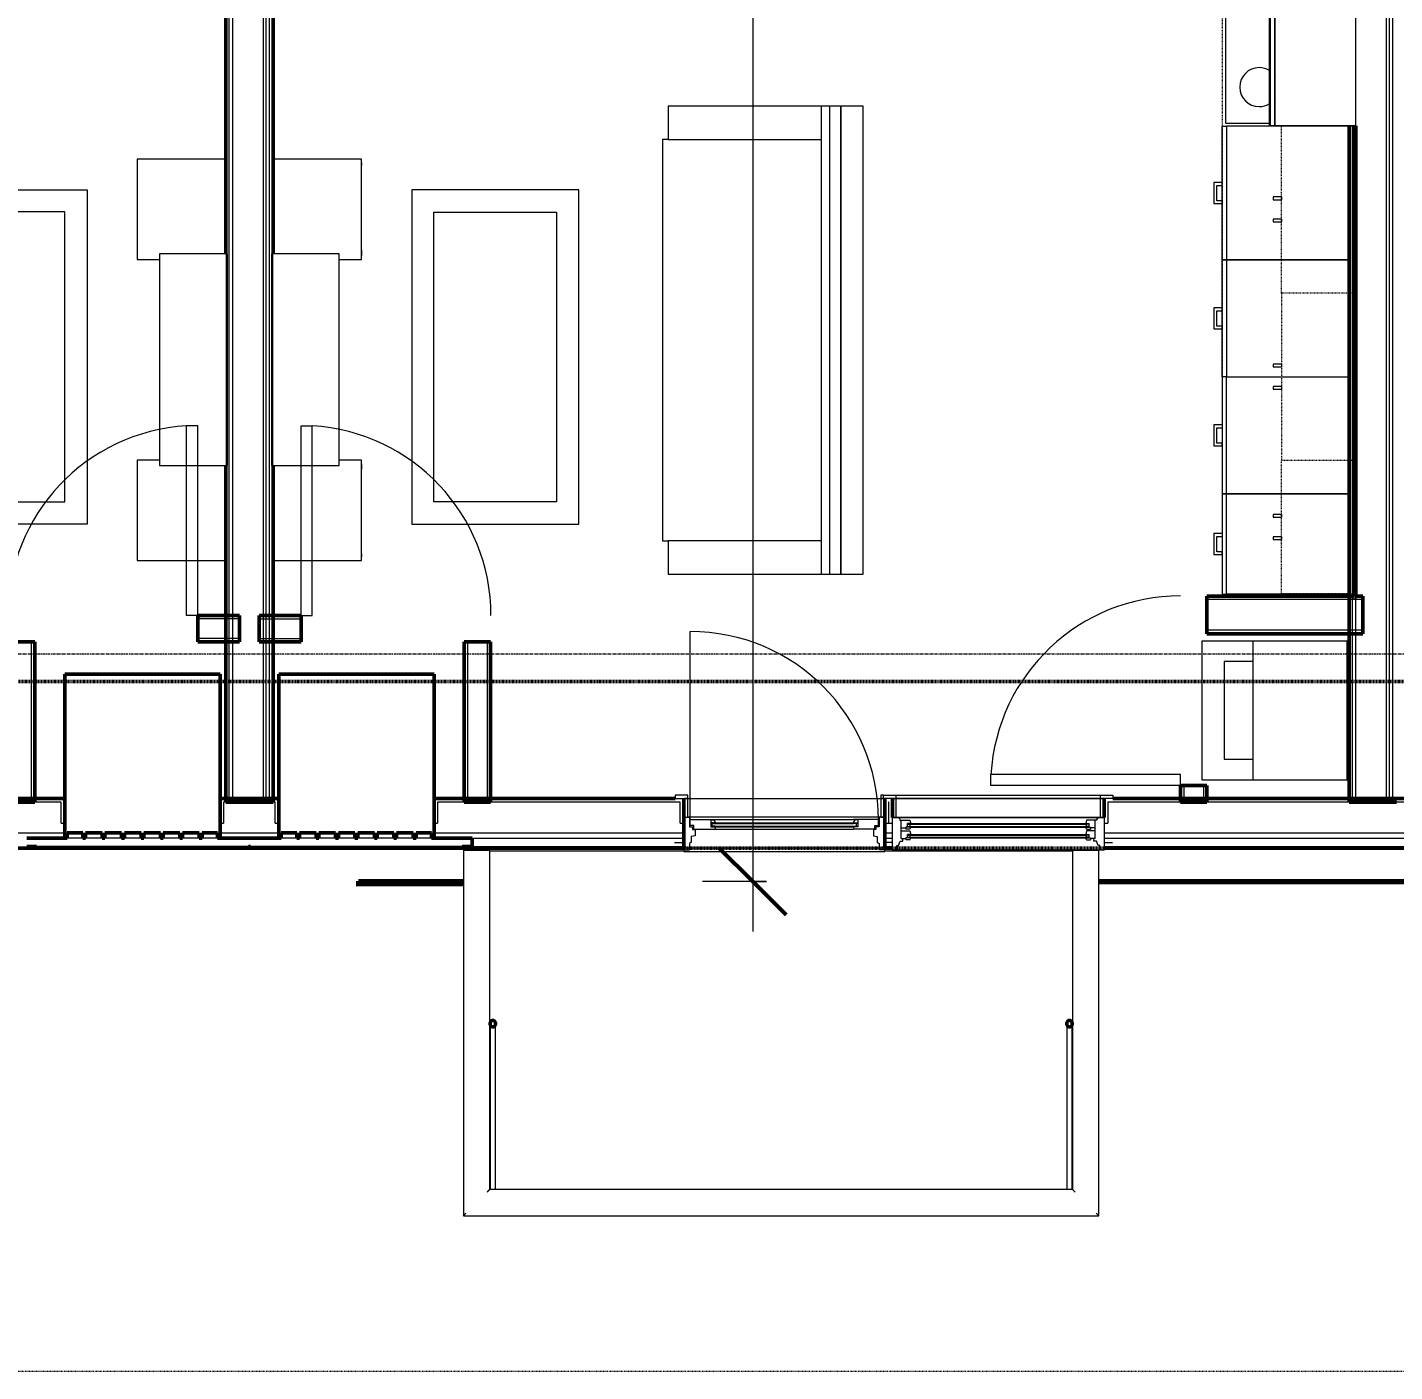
# Model space of a CAD drawing. Header units: inches. Extents: x -4217 to -1814, y 9706 to 12425.
# Drawn here: x -2754.6 to -2509.2, y 11153.4 to 11394.6 of the extents above; entities that cross this region are included whole.
import ezdxf

# ---------------------------------------------------------------- set-up
doc = ezdxf.new("R2010")
doc.units = ezdxf.units.IN
doc.header["$MEASUREMENT"] = 0
for name, pattern in [('Aligning Line 1_8_', [0.25, 0.125, -0.125]), ('Dash', [0.25, 0.125, -0.125]), ('Dash 1_16_', [0.125, 0.0625, -0.0625]), ('Grid Line 1_2_', [0.875, 0.5, -0.125, 0.125, -0.125])]:
    doc.linetypes.add(name, pattern=pattern)
for name, color, linetype, lineweight in [('A-ANNO-DIMS', 211, 'Continuous', 9), ('A-ANNO-DIMS-96', 211, 'Continuous', 9), ('A-AREA-1', 130, 'Continuous', 70), ('A-DOOR-1', 7, 'Continuous', 9), ('A-DOOR-2', 50, 'Continuous', 20), ('A-DOOR-FRAM-1', 50, 'Continuous', 20), ('A-DOOR-FRAM-2', 7, 'Continuous', 9), ('A-DOOR-GLAZ-1', 7, 'Continuous', 9), ('A-FLOR-1', 10, 'Continuous', 13), ('A-FLOR-HRAL-1', 7, 'Continuous', 9), ('A-FLOR-HRAL-2', 9, 'Continuous', 9), ('A-GENM-2', 7, 'Continuous', 9), ('A-GENM-3', 250, 'Continuous', 50), ('A-GLAZ-2', 250, 'Continuous', 50), ('A-GLAZ-3', 7, 'Continuous', 9), ('A-GLAZ-4', 50, 'Continuous', 20), ('A-WALL', 113, 'Continuous', 13), ('A-WALL-3', 250, 'Continuous', 50), ('A-WALL-4', 10, 'Continuous', 13), ('C-PROP-LINE-2', 91, 'Dash 1_16_', 50), ('G-ANNO-SYMB', 111, 'Aligning Line 1_8_', 9), ('I-FURN', 30, 'Continuous', 9), ('I-FURN-1', 7, 'Continuous', 9), ('I-WALL-3', 2, 'Continuous', 50), ('P-SANR-FIXT-2', 7, 'Continuous', 9), ('Q-CASE-3', 7, 'Continuous', 9), ('Q-CASE-4', 7, 'Dash', 9), ('Q-CASE-HDLN-1', 7, 'Dash', 9), ('Q-SPCQ-1', 7, 'Continuous', 9), ('S-GRID-1', 1, 'Grid Line 1_2_', 9)]:
    doc.layers.add(name, color=color, linetype=linetype, lineweight=lineweight)
doc.styles.add('Century Gothic', font='ufonts.com_century-gothic.ttf', dxfattribs={"height": 9})
doc.dimstyles.new('OD__1_8__Tol__', dxfattribs={"dimscale": 12, "dimtxt": 9.397514, "dimasz": 1, "dimexe": 0.75, "dimexo": 0.5, "dimgap": 0.125, "dimtad": 1, "dimdec": 3, "dimrnd": 0.125, "dimzin": 3, "dimdsep": 46, "dimlunit": 4, "dimtxsty": 'Century Gothic', "dimblk1": 'OBLIQUE', "dimblk2": 'OBLIQUE', "dimsah": 1, "dimcen": 0.09, "dimdle": 0.75, "dimazin": 0, "dimtfac": 1, "dimtdec": 4, "dimtix": 1, "dimtmove": 0, "dimatfit": 3, "dimfxl": 1, "dimtvp": 1, "dimtfill": 1, "dimfrac": 2, "dimtolj": 1, "dimtzin": 0, "dimarcsym": 2})

# ---------------------------------------------------------------- blocks, each defined once
blk = doc.blocks.new('DIMBLOCK11-FLOOR PLAN - 2ND FLOOR')
at = {"layer": 'A-ANNO-DIMS-96', "lineweight": 50}
for p, q in [((-2624.39, 11682.99), (-2630.39, 11688.99)), ((-2624.39, 11682.99), (-2618.39, 11676.99)), ((-2624.39, 11241.39), (-2630.39, 11247.39)), ((-2624.39, 11241.39), (-2618.39, 11235.39))]:
    blk.add_line(p, q, dxfattribs=at)
at = {"layer": 'A-ANNO-DIMS-96'}
for p, q in [((-2621.9, 11682.99), (-2633.39, 11682.99)), ((-2624.39, 11682.99), (-2624.39, 11232.39)), ((-2624.39, 11682.99), (-2621.9, 11682.99)), ((-2621.9, 11241.39), (-2633.39, 11241.39)), ((-2624.39, 11241.39), (-2621.9, 11241.39))]:
    blk.add_line(p, q, dxfattribs=at)
at = {"layer": 'A-ANNO-DIMS-96', "color": 0, "insert": (-2637.42, 11431.46), "char_height": 9, "width": 73.7481, "attachment_point": 1, "rotation": 90, "line_spacing_factor": 0.984502, "style": 'Century Gothic', "bg_fill": 3, "box_fill_scale": 1.25, "bg_fill_color": 256, "bg_fill_true_color": 13158600, "bg_fill_transparency": 0}
blk.add_mtext('36\' - 9 5/8"', dxfattribs=at)
blk = doc.blocks.new('_Oblique')
at = {"color": 0, "linetype": 'ByBlock', "lineweight": -2}
blk.add_line((-0.5, -0.5), (0.5, 0.5), dxfattribs=at)
blk = doc.blocks.new('Railing - Baluster_01-V246-FLOOR PLAN - 2ND FLOOR')
at = {"layer": 'A-FLOR-HRAL-2'}
blk.add_hatch(color=256, dxfattribs=at).paths.add_polyline_path([(0.47, 0.59), (0.59, 0.59), (0.59, 0.98), (-0.59, 0.98), (-0.59, 0.59), (0, 0.59)], flags=0)
at = {"layer": 'A-FLOR-HRAL-1'}
for p, q in [((-0.59, 0.59), (-0.59, 0.98)), ((0.59, 0.98), (0.59, 0.59))]:
    blk.add_line(p, q, dxfattribs=at)

msp = doc.modelspace()

# ---------------------------------------------------------------- linework, layer by layer
at = {"layer": 'A-AREA-1'}
for p, q in [((-2695.16124, 11241.3894), (-2676.32236, 11241.3894)), ((-2562.2757, 11241.3894), (-2464.76124, 11241.3894)), ((-2695.54903, 11241.0016), (-2676.32226, 11241.0016))]:
    msp.add_line(p, q, dxfattribs=at)
at = {"layer": 'A-DOOR-1'}
for centre, start, end in [((-2723.99952, 11289.13658), 93.365687, 180), ((-2705.44796, 11289.13199), 0, 86.634313), ((-2547.62514, 11258.5769), 90, 176.634313)]:
    msp.add_arc(centre, 34.06659, start, end, dxfattribs=at)
at = {"layer": 'A-DOOR-2'}
for p, q in [((-2725.99952, 11289.13658), (-2725.99952, 11323.14441)), ((-2723.99952, 11323.14441), (-2725.99952, 11323.14441)), ((-2723.99952, 11289.13658), (-2723.99952, 11323.14441)), ((-2705.44796, 11323.13982), (-2703.44796, 11323.13982)), ((-2705.44796, 11289.13199), (-2705.44796, 11323.13982)), ((-2703.44796, 11289.13199), (-2703.44796, 11323.13982)), ((-2723.99952, 11289.13658), (-2725.99952, 11289.13658)), ((-2705.44796, 11289.13199), (-2703.44796, 11289.13199)), ((-2547.62514, 11260.5769), (-2581.63297, 11260.5769)), ((-2581.63297, 11258.5769), (-2581.63297, 11260.5769)), ((-2547.62514, 11258.5769), (-2581.63297, 11258.5769)), ((-2547.62514, 11258.5769), (-2547.62514, 11260.5769)), ((-2601.84874, 11252.48315), (-2606.28624, 11252.48315)), ((-2606.25524, 11252.1689), (-2606.28624, 11251.9829)), ((-2606.28624, 11251.9829), (-2606.28624, 11251.9209)), ((-2606.28624, 11251.9209), (-2605.53624, 11251.9209)), ((-2606.28624, 11251.1709), (-2606.28624, 11251.0769)), ((-2605.53624, 11251.1709), (-2606.28624, 11251.1709)), ((-2606.05021, 11252.4209), (-2606.25524, 11252.1689)), ((-2605.53624, 11252.4209), (-2606.05021, 11252.4209)), ((-2605.53624, 11252.48315), (-2605.53624, 11251.1709)), ((-2605.53624, 11252.48315), (-2605.53624, 11252.4209)), ((-2602.46509, 11251.41014), (-2601.84874, 11251.4209)), ((-2602.46509, 11250.76465), (-2602.46509, 11251.41014)), ((-2601.84874, 11251.4209), (-2601.84874, 11252.48315)), ((-2606.28624, 11251.0769), (-2606.25589, 11250.76465)), ((-2602.46509, 11250.76465), (-2606.28624, 11250.76465))]:
    msp.add_line(p, q, dxfattribs=at)
at = {"layer": 'A-DOOR-FRAM-1'}
for p, q in [((-2602.27124, 11251.1699), (-2602.27124, 11250.7329)), ((-2601.69249, 11251.1699), (-2602.27124, 11251.1699)), ((-2601.69249, 11252.9519), (-2601.69249, 11251.1699)), ((-2600.66124, 11252.9519), (-2601.69249, 11252.9519)), ((-2601.03624, 11252.9519), (-2600.66124, 11252.9519)), ((-2600.66124, 11252.9519), (-2600.78624, 11252.9519)), ((-2600.66124, 11247.0769), (-2600.66124, 11252.9519)), ((-2602.27124, 11250.7329), (-2602.72374, 11250.7329)), ((-2602.72374, 11250.7329), (-2602.72374, 11249.59557)), ((-2602.72374, 11249.59557), (-2602.03624, 11249.44039)), ((-2602.03624, 11249.44039), (-2602.03624, 11248.43924)), ((-2602.03624, 11248.43924), (-2601.69249, 11248.19854)), ((-2601.69249, 11248.19854), (-2601.69249, 11247.0769)), ((-2600.66124, 11247.0769), (-2601.69249, 11247.0769)), ((-2599.33546, 11248.3894), (-2600.66124, 11248.3894)), ((-2600.66124, 11246.73315), (-2600.66124, 11247.3894))]:
    msp.add_line(p, q, dxfattribs=at)
at = {"layer": 'A-DOOR-FRAM-2'}
for p, q in [((-2600.89796, 11256.8894), (-2601.41124, 11256.8894)), ((-2601.41124, 11256.8894), (-2601.41124, 11256.2644)), ((-2600.89796, 11256.2644), (-2601.41124, 11256.2644)), ((-2601.41124, 11256.2644), (-2601.41124, 11252.9519)), ((-2601.41124, 11256.2644), (-2600.89796, 11256.2644)), ((-2600.78624, 11252.9519), (-2600.78624, 11256.2644)), ((-2601.41124, 11252.9519), (-2600.78624, 11252.9519))]:
    msp.add_line(p, q, dxfattribs=at)
at = {"layer": 'A-DOOR-GLAZ-1'}
for p, q in [((-2605.53624, 11251.7644), (-2606.28624, 11251.7644)), ((-2606.28624, 11251.3269), (-2605.53624, 11251.3269)), ((-2605.74624, 11251.3269), (-2605.74624, 11251.7644))]:
    msp.add_line(p, q, dxfattribs=at)
at = {"layer": 'A-FLOR-1'}
msp.add_line((-2566.99874, 11246.8141), (-2600.66124, 11246.8141), dxfattribs=at)
at = {"layer": 'A-FLOR-HRAL-1'}
for p, q in [((-2676.32374, 11247.0016), (-2676.32374, 11181.3894)), ((-2676.32374, 11247.0016), (-2675.8513, 11247.0016)), ((-2675.8513, 11247.0016), (-2672.07177, 11247.0016)), ((-2672.07177, 11247.0016), (-2671.59933, 11247.0016)), ((-2671.59933, 11186.11381), (-2671.59933, 11247.0016)), ((-2566.99874, 11247.0016), (-2566.99874, 11186.11381)), ((-2566.99874, 11247.0016), (-2566.5263, 11247.0016)), ((-2566.5263, 11247.0016), (-2562.74677, 11247.0016)), ((-2562.74677, 11247.0016), (-2562.27433, 11247.0016)), ((-2562.27433, 11181.3894), (-2562.27433, 11247.0016)), ((-2566.99874, 11186.11381), (-2671.59933, 11186.11381)), ((-2676.32374, 11181.3894), (-2562.27433, 11181.3894))]:
    msp.add_line(p, q, dxfattribs=at)
for points, knots in [([(-2672.07177, 11185.64136), (-2672.03054, 11185.68351), (-2671.9687, 11185.74426), (-2671.89046, 11185.82264), (-2671.84414, 11185.86911), (-2671.80911, 11185.90383), (-2671.77558, 11185.9376), (-2671.74451, 11185.96871), (-2671.71631, 11185.99665), (-2671.69015, 11186.02301), (-2671.66145, 11186.0517), (-2671.63404, 11186.079), (-2671.60747, 11186.10575), (-2671.59933, 11186.11362), (-2671.59933, 11186.11381)], [0, 0, 0, 0, 0.166666667, 0.25, 0.333333333, 0.375, 0.416666667, 0.5, 0.541666667, 0.583333333, 0.666666667, 0.75, 0.833333333, 1, 1, 1, 1]), ([(-2566.5263, 11185.64136), (-2566.56844, 11185.68259), (-2566.6292, 11185.74443), (-2566.70758, 11185.82268), (-2566.75404, 11185.869), (-2566.78876, 11185.90403), (-2566.82253, 11185.93756), (-2566.85364, 11185.96862), (-2566.88159, 11185.99682), (-2566.90794, 11186.02299), (-2566.93663, 11186.05168), (-2566.96393, 11186.07909), (-2566.99068, 11186.10566), (-2566.99855, 11186.11381), (-2566.99874, 11186.11381)], [0, 0, 0, 0, 0.166666667, 0.25, 0.333333333, 0.375, 0.416666667, 0.5, 0.541666667, 0.583333333, 0.666666667, 0.75, 0.833333333, 1, 1, 1, 1]), ([(-2676.32374, 11181.3894), (-2676.32374, 11181.38958), (-2676.31559, 11181.39745), (-2676.28902, 11181.4242), (-2676.26161, 11181.4515), (-2676.23292, 11181.48019), (-2676.20675, 11181.50655), (-2676.17855, 11181.53448), (-2676.13972, 11181.57347), (-2676.09678, 11181.61645), (-2676.0604, 11181.65256), (-2676.02283, 11181.69042), (-2675.95436, 11181.75888), (-2675.89252, 11181.81969), (-2675.8513, 11181.86184)], [0, 0, 0, 0, 0.166666667, 0.25, 0.333333333, 0.416666667, 0.458333333, 0.5, 0.583333333, 0.666666667, 0.708333333, 0.75, 0.833333333, 1, 1, 1, 1]), ([(-2562.27433, 11181.3894), (-2562.27451, 11181.3894), (-2562.28239, 11181.39754), (-2562.30913, 11181.42411), (-2562.33644, 11181.45152), (-2562.36512, 11181.48021), (-2562.39148, 11181.50638), (-2562.41941, 11181.53458), (-2562.4584, 11181.57341), (-2562.50138, 11181.61635), (-2562.53749, 11181.65273), (-2562.57536, 11181.69031), (-2562.64382, 11181.75877), (-2562.70462, 11181.82061), (-2562.74677, 11181.86184)], [0, 0, 0, 0, 0.166666667, 0.25, 0.333333333, 0.416666667, 0.458333333, 0.5, 0.583333333, 0.666666667, 0.708333333, 0.75, 0.833333333, 1, 1, 1, 1])]:
    msp.add_open_spline(points, degree=3, knots=knots, dxfattribs=at)
at = {"layer": 'A-GENM-2'}
for p, q in [((-2744.62686, 11249.1394), (-2747.42374, 11249.1394)), ((-2741.14249, 11249.1394), (-2744.12686, 11249.1394)), ((-2737.65811, 11249.1394), (-2740.64249, 11249.1394)), ((-2734.17374, 11249.1394), (-2737.15811, 11249.1394)), ((-2730.68936, 11249.1394), (-2733.67374, 11249.1394)), ((-2727.20499, 11249.1394), (-2730.18936, 11249.1394)), ((-2723.72061, 11249.1394), (-2726.70499, 11249.1394)), ((-2720.42374, 11249.1394), (-2723.22061, 11249.1394)), ((-2706.22686, 11249.1394), (-2709.02374, 11249.1394)), ((-2702.74249, 11249.1394), (-2705.72686, 11249.1394)), ((-2699.25811, 11249.1394), (-2702.24249, 11249.1394)), ((-2695.77374, 11249.1394), (-2698.75811, 11249.1394)), ((-2692.28936, 11249.1394), (-2695.27374, 11249.1394)), ((-2688.80499, 11249.1394), (-2691.78936, 11249.1394)), ((-2685.32061, 11249.1394), (-2688.30499, 11249.1394)), ((-2682.02374, 11249.1394), (-2684.82061, 11249.1394))]:
    msp.add_line(p, q, dxfattribs=at)
at = {"layer": 'A-GENM-3'}
for p, q in [((-2719.98624, 11278.5769), (-2747.86124, 11278.5769)), ((-2747.86124, 11278.5769), (-2747.86124, 11249.1394)), ((-2719.98624, 11249.1394), (-2719.98624, 11278.5769)), ((-2681.58624, 11278.5769), (-2709.46124, 11278.5769)), ((-2709.46124, 11278.5769), (-2709.46124, 11249.1394)), ((-2681.58624, 11249.1394), (-2681.58624, 11278.5769)), ((-2747.86124, 11249.1394), (-2747.42374, 11249.1394)), ((-2747.42374, 11249.1394), (-2747.42374, 11250.1394)), ((-2747.42374, 11250.1394), (-2744.62686, 11250.1394)), ((-2744.62686, 11250.1394), (-2744.62686, 11249.1394)), ((-2744.62686, 11249.1394), (-2744.12686, 11249.1394)), ((-2744.12686, 11249.1394), (-2744.12686, 11250.1394)), ((-2744.12686, 11250.1394), (-2741.14249, 11250.1394)), ((-2741.14249, 11250.1394), (-2741.14249, 11249.1394)), ((-2741.14249, 11249.1394), (-2740.64249, 11249.1394)), ((-2740.64249, 11249.1394), (-2740.64249, 11250.1394)), ((-2740.64249, 11250.1394), (-2737.65811, 11250.1394)), ((-2737.65811, 11250.1394), (-2737.65811, 11249.1394)), ((-2737.65811, 11249.1394), (-2737.15811, 11249.1394)), ((-2737.15811, 11249.1394), (-2737.15811, 11250.1394)), ((-2737.15811, 11250.1394), (-2734.17374, 11250.1394)), ((-2734.17374, 11250.1394), (-2734.17374, 11249.1394)), ((-2734.17374, 11249.1394), (-2733.67374, 11249.1394)), ((-2733.67374, 11249.1394), (-2733.67374, 11250.1394)), ((-2733.67374, 11250.1394), (-2730.68936, 11250.1394)), ((-2730.68936, 11250.1394), (-2730.68936, 11249.1394)), ((-2730.68936, 11249.1394), (-2730.18936, 11249.1394)), ((-2730.18936, 11249.1394), (-2730.18936, 11250.1394)), ((-2730.18936, 11250.1394), (-2727.20499, 11250.1394)), ((-2727.20499, 11250.1394), (-2727.20499, 11249.1394)), ((-2727.20499, 11249.1394), (-2726.70499, 11249.1394)), ((-2726.70499, 11249.1394), (-2726.70499, 11250.1394)), ((-2726.70499, 11250.1394), (-2723.72061, 11250.1394)), ((-2723.72061, 11250.1394), (-2723.72061, 11249.1394)), ((-2723.72061, 11249.1394), (-2723.22061, 11249.1394)), ((-2723.22061, 11249.1394), (-2723.22061, 11250.1394)), ((-2723.22061, 11250.1394), (-2720.42374, 11250.1394)), ((-2720.42374, 11250.1394), (-2720.42374, 11249.1394)), ((-2720.42374, 11249.1394), (-2719.98624, 11249.1394)), ((-2709.46124, 11249.1394), (-2709.02374, 11249.1394)), ((-2709.02374, 11249.1394), (-2709.02374, 11250.1394)), ((-2709.02374, 11250.1394), (-2706.22686, 11250.1394)), ((-2706.22686, 11250.1394), (-2706.22686, 11249.1394)), ((-2706.22686, 11249.1394), (-2705.72686, 11249.1394)), ((-2705.72686, 11249.1394), (-2705.72686, 11250.1394)), ((-2705.72686, 11250.1394), (-2702.74249, 11250.1394)), ((-2702.74249, 11250.1394), (-2702.74249, 11249.1394)), ((-2702.74249, 11249.1394), (-2702.24249, 11249.1394)), ((-2702.24249, 11249.1394), (-2702.24249, 11250.1394)), ((-2702.24249, 11250.1394), (-2699.25811, 11250.1394)), ((-2699.25811, 11250.1394), (-2699.25811, 11249.1394)), ((-2699.25811, 11249.1394), (-2698.75811, 11249.1394)), ((-2698.75811, 11249.1394), (-2698.75811, 11250.1394)), ((-2698.75811, 11250.1394), (-2695.77374, 11250.1394)), ((-2695.77374, 11250.1394), (-2695.77374, 11249.1394)), ((-2695.77374, 11249.1394), (-2695.27374, 11249.1394)), ((-2695.27374, 11249.1394), (-2695.27374, 11250.1394)), ((-2695.27374, 11250.1394), (-2692.28936, 11250.1394)), ((-2692.28936, 11250.1394), (-2692.28936, 11249.1394)), ((-2692.28936, 11249.1394), (-2691.78936, 11249.1394)), ((-2691.78936, 11249.1394), (-2691.78936, 11250.1394)), ((-2691.78936, 11250.1394), (-2688.80499, 11250.1394)), ((-2688.80499, 11250.1394), (-2688.80499, 11249.1394)), ((-2688.80499, 11249.1394), (-2688.30499, 11249.1394)), ((-2688.30499, 11249.1394), (-2688.30499, 11250.1394)), ((-2688.30499, 11250.1394), (-2685.32061, 11250.1394)), ((-2685.32061, 11250.1394), (-2685.32061, 11249.1394)), ((-2685.32061, 11249.1394), (-2684.82061, 11249.1394)), ((-2684.82061, 11249.1394), (-2684.82061, 11250.1394)), ((-2684.82061, 11250.1394), (-2682.02374, 11250.1394)), ((-2682.02374, 11250.1394), (-2682.02374, 11249.1394)), ((-2682.02374, 11249.1394), (-2681.58624, 11249.1394))]:
    msp.add_line(p, q, dxfattribs=at)
at = {"layer": 'A-GLAZ-2'}
for p, q in [((-2752.93546, 11247.4519), (-2714.91202, 11247.4519)), ((-2714.91202, 11247.3894), (-2752.93546, 11247.3894)), ((-2714.53546, 11247.4519), (-2676.51202, 11247.4519)), ((-2676.51202, 11247.3894), (-2714.53546, 11247.3894))]:
    msp.add_line(p, q, dxfattribs=at)
at = {"layer": 'A-GLAZ-3'}
for p, q in [((-2600.89796, 11256.8894), (-2559.74952, 11256.8894)), ((-2600.89796, 11256.2644), (-2600.89796, 11256.8894)), ((-2559.74952, 11256.2644), (-2600.89796, 11256.2644)), ((-2599.27296, 11256.2644), (-2561.37452, 11256.2644)), ((-2599.27296, 11252.8894), (-2599.27296, 11256.2644)), ((-2598.64796, 11256.2644), (-2598.64796, 11256.8894)), ((-2598.64796, 11252.8894), (-2598.64796, 11256.2644)), ((-2561.99952, 11256.2644), (-2561.99952, 11256.8894)), ((-2561.99952, 11252.8894), (-2561.99952, 11256.2644)), ((-2561.37452, 11256.2644), (-2561.37452, 11252.8894)), ((-2559.74952, 11256.8894), (-2559.74952, 11256.2644)), ((-2561.37452, 11252.8894), (-2599.27296, 11252.8894)), ((-2596.61671, 11251.6394), (-2596.02296, 11251.6394)), ((-2596.61671, 11251.2644), (-2596.02296, 11251.2644)), ((-2596.14796, 11251.2644), (-2596.14796, 11251.6394)), ((-2596.02296, 11251.7644), (-2564.62452, 11251.7644)), ((-2596.02296, 11251.6394), (-2564.62452, 11251.6394)), ((-2596.02296, 11251.2644), (-2564.62452, 11251.2644)), ((-2564.03077, 11251.6394), (-2564.62452, 11251.6394)), ((-2564.03077, 11251.2644), (-2564.62452, 11251.2644)), ((-2564.49952, 11251.2644), (-2564.49952, 11251.6394)), ((-2596.61671, 11249.7019), (-2596.02296, 11249.7019)), ((-2596.61671, 11249.3269), (-2596.02296, 11249.3269)), ((-2596.14796, 11249.3269), (-2596.14796, 11249.7019)), ((-2596.02296, 11251.1394), (-2564.62452, 11251.1394)), ((-2596.02296, 11249.8269), (-2564.62452, 11249.8269)), ((-2596.02296, 11249.7019), (-2564.62452, 11249.7019)), ((-2596.02296, 11249.3269), (-2564.62452, 11249.3269)), ((-2596.02296, 11249.2019), (-2564.62452, 11249.2019)), ((-2564.03077, 11249.7019), (-2564.62452, 11249.7019)), ((-2564.03077, 11249.3269), (-2564.62452, 11249.3269)), ((-2564.49952, 11249.3269), (-2564.49952, 11249.7019))]:
    msp.add_line(p, q, dxfattribs=at)
at = {"layer": 'A-GLAZ-4'}
for p, q in [((-2599.33546, 11252.8894), (-2561.31202, 11252.8894)), ((-2599.33546, 11247.0144), (-2599.33546, 11252.8894)), ((-2597.99171, 11252.60924), (-2598.32559, 11252.8894)), ((-2597.99171, 11252.60924), (-2597.99171, 11252.3894)), ((-2597.99171, 11252.3894), (-2596.17921, 11252.3894)), ((-2597.74171, 11249.0769), (-2597.74171, 11252.3894)), ((-2596.61671, 11251.1394), (-2596.61671, 11251.7644)), ((-2596.02296, 11251.7644), (-2596.61671, 11251.7644)), ((-2596.17921, 11252.3894), (-2596.02296, 11251.7644)), ((-2564.46827, 11252.3894), (-2564.62452, 11251.7644)), ((-2564.62452, 11251.7644), (-2564.03077, 11251.7644)), ((-2562.65577, 11252.3894), (-2564.46827, 11252.3894)), ((-2564.03077, 11251.1394), (-2564.03077, 11251.7644)), ((-2562.90577, 11249.0769), (-2562.90577, 11252.3894)), ((-2562.65577, 11252.60924), (-2562.32189, 11252.8894)), ((-2562.65577, 11252.60924), (-2562.65577, 11252.3894)), ((-2561.31202, 11252.8894), (-2561.31202, 11247.0144)), ((-2597.74171, 11251.0144), (-2596.89796, 11251.0144)), ((-2597.74171, 11250.4519), (-2596.17921, 11250.4519)), ((-2597.74171, 11249.0769), (-2596.89796, 11249.0769)), ((-2597.46046, 11248.6394), (-2597.46046, 11249.0769)), ((-2596.89796, 11251.1394), (-2596.89796, 11250.79565)), ((-2596.02608, 11251.1394), (-2596.89796, 11251.1394)), ((-2596.17921, 11250.79565), (-2596.89796, 11250.79565)), ((-2596.89796, 11249.2019), (-2596.89796, 11248.85815)), ((-2596.02608, 11249.2019), (-2596.89796, 11249.2019)), ((-2596.17921, 11248.85815), (-2596.89796, 11248.85815)), ((-2596.61671, 11249.2019), (-2596.61671, 11249.8269)), ((-2596.02296, 11249.8269), (-2596.61671, 11249.8269)), ((-2596.17921, 11250.79565), (-2596.02608, 11251.1394)), ((-2596.17921, 11250.4519), (-2596.02296, 11249.8269)), ((-2596.17921, 11248.85815), (-2596.02608, 11249.2019)), ((-2564.46827, 11250.4519), (-2564.62452, 11249.8269)), ((-2564.62452, 11249.8269), (-2564.03077, 11249.8269)), ((-2564.46827, 11250.79565), (-2564.62139, 11251.1394)), ((-2564.62139, 11251.1394), (-2563.74952, 11251.1394)), ((-2564.46827, 11248.85815), (-2564.62139, 11249.2019)), ((-2564.62139, 11249.2019), (-2563.74952, 11249.2019)), ((-2564.46827, 11250.79565), (-2563.74952, 11250.79565)), ((-2562.90577, 11250.4519), (-2564.46827, 11250.4519)), ((-2564.46827, 11248.85815), (-2563.74952, 11248.85815)), ((-2564.03077, 11249.2019), (-2564.03077, 11249.8269)), ((-2563.74952, 11251.1394), (-2563.74952, 11250.79565)), ((-2562.90577, 11251.0144), (-2563.74952, 11251.0144)), ((-2563.74952, 11249.2019), (-2563.74952, 11248.85815)), ((-2562.90577, 11249.0769), (-2563.74952, 11249.0769)), ((-2563.18702, 11248.6394), (-2563.18702, 11249.0769)), ((-2599.33546, 11248.3894), (-2600.83546, 11248.3894)), ((-2561.31202, 11247.0144), (-2599.33546, 11247.0144)), ((-2598.52296, 11247.8269), (-2598.24827, 11247.8269)), ((-2598.52296, 11247.0144), (-2598.52296, 11247.8269)), ((-2598.24827, 11247.8269), (-2597.92921, 11248.6394)), ((-2597.92921, 11248.6394), (-2597.46046, 11248.6394)), ((-2562.71827, 11248.6394), (-2563.18702, 11248.6394)), ((-2562.3992, 11247.8269), (-2562.71827, 11248.6394)), ((-2562.12452, 11247.8269), (-2562.3992, 11247.8269)), ((-2562.12452, 11247.0144), (-2562.12452, 11247.8269)), ((-2561.31202, 11248.3894), (-2559.81202, 11248.3894))]:
    msp.add_line(p, q, dxfattribs=at)
at = {"layer": 'A-WALL'}
for p, q in [((-2510.62374, 11255.6394), (-2510.62374, 11641.2394)), ((-2510.12374, 11255.6394), (-2510.12374, 11641.2394)), ((-2509.49874, 11255.6394), (-2509.49874, 11641.2394)), ((-2718.34874, 11255.6394), (-2718.34874, 11623.2394)), ((-2717.72374, 11255.6394), (-2717.72374, 11623.2394)), ((-2712.22374, 11255.6394), (-2712.22374, 11623.2394)), ((-2711.72374, 11255.6394), (-2711.72374, 11623.2394)), ((-2711.09874, 11255.6394), (-2711.09874, 11623.2394)), ((-2516.74874, 11255.6394), (-2516.74874, 11376.97621)), ((-2516.12374, 11255.6394), (-2516.12374, 11376.97621))]:
    msp.add_line(p, q, dxfattribs=at)
at = {"layer": 'A-WALL-3'}
for p, q in [((-2516.49874, 11376.97621), (-2516.49874, 11292.5769)), ((-2516.12374, 11292.5769), (-2516.12374, 11376.97621)), ((-2516.49874, 11292.5769), (-2542.87514, 11292.5769)), ((-2542.87514, 11292.5769), (-2542.87514, 11285.8269)), ((-2514.87374, 11292.5769), (-2516.12374, 11292.5769)), ((-2514.87374, 11285.8269), (-2514.87374, 11292.5769)), ((-2716.47374, 11289.13658), (-2723.99952, 11289.13658)), ((-2723.99952, 11289.13658), (-2723.99952, 11284.38658)), ((-2716.47374, 11284.38658), (-2716.47374, 11289.13658)), ((-2705.44796, 11289.13199), (-2712.97374, 11289.13199)), ((-2712.97374, 11289.13199), (-2712.97374, 11284.38199)), ((-2705.44796, 11284.38199), (-2705.44796, 11289.13199)), ((-2542.87514, 11285.8269), (-2514.87374, 11285.8269)), ((-2753.24952, 11284.38658), (-2757.99952, 11284.38658)), ((-2753.24952, 11255.64399), (-2753.24952, 11284.38658)), ((-2723.99952, 11284.38658), (-2716.47374, 11284.38658)), ((-2712.97374, 11284.38199), (-2705.44796, 11284.38199)), ((-2671.44796, 11284.38199), (-2676.19796, 11284.38199)), ((-2676.19796, 11284.38199), (-2676.19796, 11255.6394)), ((-2671.44796, 11255.6394), (-2671.44796, 11284.38199)), ((-2542.87514, 11258.5769), (-2547.62514, 11258.5769)), ((-2547.62514, 11258.5769), (-2547.62514, 11255.6394)), ((-2542.87514, 11255.6394), (-2542.87514, 11258.5769)), ((-2747.86124, 11256.2644), (-2790.14952, 11256.2644)), ((-2747.86124, 11249.1394), (-2747.86124, 11256.2644)), ((-2709.46124, 11256.2644), (-2719.98624, 11256.2644)), ((-2719.98624, 11256.2644), (-2719.98624, 11249.1394)), ((-2709.46124, 11249.1394), (-2709.46124, 11256.2644)), ((-2681.58624, 11256.2644), (-2681.58624, 11249.1394)), ((-2600.66124, 11256.2644), (-2600.66124, 11247.3894)), ((-2599.33546, 11252.8894), (-2599.33546, 11256.2644)), ((-2561.31202, 11256.2644), (-2561.31202, 11252.8894)), ((-2485.69796, 11256.2644), (-2559.74952, 11256.2644)), ((-2757.99952, 11255.64399), (-2753.24952, 11255.64399)), ((-2676.19796, 11255.6394), (-2671.44796, 11255.6394)), ((-2547.62514, 11255.6394), (-2542.87514, 11255.6394)), ((-2754.68546, 11249.1394), (-2747.86124, 11249.1394)), ((-2719.98624, 11249.1394), (-2709.46124, 11249.1394)), ((-2681.58624, 11249.1394), (-2674.76202, 11249.1394)), ((-2674.76202, 11249.1394), (-2674.76202, 11247.6394)), ((-2791.71202, 11247.3894), (-2752.93546, 11247.3894)), ((-2752.93546, 11247.6394), (-2754.68546, 11247.6394)), ((-2752.93546, 11247.3894), (-2752.93546, 11247.6394)), ((-2714.53546, 11247.6394), (-2714.91202, 11247.6394)), ((-2714.91202, 11247.6394), (-2714.91202, 11247.3894)), ((-2714.91202, 11247.3894), (-2714.53546, 11247.3894)), ((-2714.53546, 11247.3894), (-2714.53546, 11247.6394)), ((-2674.76202, 11247.6394), (-2676.51202, 11247.6394)), ((-2676.51202, 11247.6394), (-2676.51202, 11247.3894)), ((-2600.66124, 11247.3894), (-2599.33546, 11247.3894)), ((-2561.31202, 11247.3894), (-2484.13546, 11247.3894))]:
    msp.add_line(p, q, dxfattribs=at)
at = {"layer": 'A-WALL-3', "flags": 128}
for points in [[(-2670.53755, 11215.86999), (-2670.55208, 11216.01108), (-2670.59482, 11216.14398), (-2670.66329, 11216.26096), (-2670.75352, 11216.35521), (-2670.86025, 11216.42126), (-2670.97728, 11216.45528), (-2671.09782, 11216.45528), (-2671.21485, 11216.42126), (-2671.32158, 11216.35521), (-2671.41181, 11216.26096), (-2671.48028, 11216.14398), (-2671.52302, 11216.01108), (-2671.53755, 11215.86999)], [(-2671.53755, 11215.86999), (-2671.52302, 11215.72889), (-2671.48028, 11215.59599), (-2671.41181, 11215.47902), (-2671.32158, 11215.38476), (-2671.21485, 11215.31871), (-2671.09782, 11215.28469), (-2670.97728, 11215.28469), (-2670.86025, 11215.31871), (-2670.75352, 11215.38476), (-2670.66329, 11215.47902), (-2670.59482, 11215.59599), (-2670.55208, 11215.72889), (-2670.53755, 11215.86999)], [(-2567.04377, 11215.86999), (-2567.0583, 11216.01108), (-2567.10105, 11216.14398), (-2567.16952, 11216.26096), (-2567.25974, 11216.35521), (-2567.36647, 11216.42126), (-2567.48351, 11216.45528), (-2567.60404, 11216.45528), (-2567.72108, 11216.42126), (-2567.82781, 11216.35521), (-2567.91803, 11216.26096), (-2567.9865, 11216.14398), (-2568.02924, 11216.01108), (-2568.04377, 11215.86999)], [(-2568.04377, 11215.86999), (-2568.02924, 11215.72889), (-2567.9865, 11215.59599), (-2567.91803, 11215.47902), (-2567.82781, 11215.38476), (-2567.72108, 11215.31871), (-2567.60404, 11215.28469), (-2567.48351, 11215.28469), (-2567.36647, 11215.31871), (-2567.25974, 11215.38476), (-2567.16952, 11215.47902), (-2567.10105, 11215.59599), (-2567.0583, 11215.72889), (-2567.04377, 11215.86999)]]:
    msp.add_lwpolyline(points, dxfattribs=at)
at = {"layer": 'A-WALL-4'}
for p, q in [((-2516.49874, 11291.9519), (-2542.87514, 11291.9519)), ((-2516.49874, 11292.5769), (-2516.49874, 11291.9519)), ((-2516.12374, 11291.9519), (-2516.49874, 11291.9519)), ((-2516.12374, 11291.9519), (-2516.49874, 11291.9519)), ((-2516.12374, 11292.5769), (-2516.12374, 11291.9519)), ((-2514.87374, 11291.9519), (-2516.12374, 11291.9519)), ((-2716.47374, 11288.51158), (-2723.99952, 11288.51158)), ((-2712.97374, 11288.50699), (-2705.44796, 11288.50699)), ((-2514.87374, 11286.4519), (-2542.87514, 11286.4519)), ((-2753.87452, 11284.38658), (-2753.87452, 11255.64399)), ((-2716.47374, 11285.01158), (-2723.99952, 11285.01158)), ((-2712.97374, 11285.00699), (-2705.44796, 11285.00699)), ((-2675.57296, 11284.38199), (-2675.57296, 11255.6394)), ((-2672.07296, 11284.38199), (-2672.07296, 11255.6394)), ((-2547.00014, 11258.5769), (-2547.00014, 11255.6394)), ((-2543.50014, 11258.5769), (-2543.50014, 11255.6394)), ((-2748.48624, 11255.6394), (-2791.08702, 11255.6394)), ((-2748.48624, 11251.8269), (-2748.48624, 11255.6394)), ((-2719.36124, 11255.6394), (-2719.36124, 11251.8269)), ((-2710.08624, 11255.6394), (-2719.36124, 11255.6394)), ((-2710.08624, 11251.8269), (-2710.08624, 11255.6394)), ((-2680.96124, 11255.6394), (-2680.96124, 11251.8269)), ((-2600.03624, 11255.6394), (-2600.03624, 11251.8269)), ((-2599.96046, 11255.6394), (-2600.03624, 11255.6394)), ((-2599.96046, 11251.8269), (-2599.96046, 11255.6394)), ((-2560.68702, 11255.6394), (-2560.68702, 11251.8269)), ((-2484.76046, 11255.6394), (-2560.68702, 11255.6394)), ((-2748.48624, 11251.8269), (-2747.86124, 11251.8269)), ((-2719.98624, 11251.8269), (-2719.36124, 11251.8269)), ((-2710.08624, 11251.8269), (-2709.46124, 11251.8269)), ((-2681.58624, 11251.8269), (-2680.96124, 11251.8269)), ((-2600.66124, 11251.8269), (-2600.03624, 11251.8269)), ((-2599.96046, 11251.8269), (-2599.33546, 11251.8269)), ((-2561.31202, 11251.8269), (-2560.68702, 11251.8269)), ((-2791.71202, 11250.1394), (-2747.86124, 11250.1394)), ((-2719.98624, 11250.1394), (-2709.46124, 11250.1394)), ((-2600.66124, 11250.1394), (-2599.33546, 11250.1394)), ((-2600.66124, 11249.1394), (-2599.33546, 11249.1394)), ((-2561.31202, 11250.1394), (-2484.13546, 11250.1394)), ((-2561.31202, 11249.1394), (-2484.13546, 11249.1394)), ((-2600.66124, 11247.6394), (-2599.33546, 11247.6394)), ((-2561.31202, 11247.6394), (-2484.13546, 11247.6394)), ((-2671.53755, 11215.86999), (-2671.53755, 11186.1138)), ((-2670.53755, 11186.11364), (-2670.53755, 11215.86999)), ((-2568.04377, 11215.86999), (-2568.04377, 11186.11381)), ((-2567.04377, 11186.11381), (-2567.04377, 11215.86999))]:
    msp.add_line(p, q, dxfattribs=at)
at = {"layer": 'G-ANNO-SYMB'}
msp.add_line((-1910.86928, 11153.42614), (-4027.08301, 11153.42614), dxfattribs=at)
at = {"layer": 'I-FURN'}
for p, q in [((-2608.59874, 11380.51459), (-2612.09874, 11380.51459)), ((-2612.09874, 11380.51459), (-2612.09874, 11296.51459)), ((-2610.59874, 11380.51459), (-2610.59874, 11296.51459)), ((-2608.59874, 11380.51459), (-2608.59874, 11296.51459)), ((-2608.59874, 11296.51459), (-2608.59874, 11380.51459)), ((-2612.09874, 11296.51459), (-2608.59874, 11296.51459))]:
    msp.add_line(p, q, dxfattribs=at)
at = {"layer": 'I-FURN-1'}
for p, q in [((-2604.59874, 11380.51459), (-2608.59874, 11380.51459)), ((-2604.59874, 11296.51459), (-2604.59874, 11380.51459)), ((-2734.87979, 11370.34841), (-2734.87979, 11369.8593)), ((-2734.87979, 11369.8593), (-2734.84865, 11369.8593)), ((-2718.97374, 11371.00891), (-2734.84874, 11371.00891)), ((-2734.84874, 11371.00891), (-2734.84874, 11353.00891)), ((-2694.59874, 11371.00432), (-2710.47374, 11371.00432)), ((-2694.59882, 11369.85471), (-2694.56768, 11369.85471)), ((-2694.59874, 11353.00432), (-2694.59874, 11371.00432)), ((-2694.56768, 11369.85471), (-2694.56768, 11370.34382)), ((-2773.84874, 11365.51918), (-2743.84874, 11365.51918)), ((-2743.84874, 11365.51918), (-2743.84874, 11305.51918)), ((-2685.59874, 11365.51459), (-2685.59874, 11305.51459)), ((-2655.59874, 11365.51459), (-2685.59874, 11365.51459)), ((-2655.59874, 11305.51459), (-2655.59874, 11365.51459)), ((-2747.84874, 11361.51918), (-2769.84874, 11361.51918)), ((-2747.84874, 11309.51918), (-2747.84874, 11361.51918)), ((-2681.59874, 11361.51459), (-2659.59874, 11361.51459)), ((-2681.59874, 11309.51459), (-2681.59874, 11361.51459)), ((-2659.59874, 11361.51459), (-2659.59874, 11309.51459)), ((-2734.84865, 11354.66629), (-2734.88054, 11354.66629)), ((-2734.88054, 11354.66629), (-2734.88054, 11353.67181)), ((-2694.56693, 11354.6617), (-2694.59882, 11354.6617)), ((-2694.56693, 11353.66722), (-2694.56693, 11354.6617)), ((-2734.88054, 11353.67181), (-2734.84865, 11353.67181)), ((-2734.84874, 11353.00891), (-2730.84874, 11353.00891)), ((-2718.84874, 11354.00891), (-2730.84874, 11354.00891)), ((-2730.84874, 11354.00891), (-2730.84874, 11316.00891)), ((-2718.84874, 11316.00891), (-2718.84874, 11354.00891)), ((-2718.84874, 11354.00891), (-2718.72374, 11354.00891)), ((-2718.84874, 11316.00891), (-2718.84874, 11354.00891)), ((-2718.72374, 11354.00891), (-2718.72374, 11316.00891)), ((-2710.72374, 11316.00432), (-2710.72374, 11354.00432)), ((-2710.72374, 11354.00432), (-2710.59874, 11354.00432)), ((-2710.59874, 11354.00432), (-2710.59874, 11316.00432)), ((-2710.59874, 11354.00432), (-2710.59874, 11316.00432)), ((-2698.59874, 11354.00432), (-2710.59874, 11354.00432)), ((-2698.59874, 11316.00432), (-2698.59874, 11354.00432)), ((-2698.59874, 11353.00432), (-2694.59874, 11353.00432)), ((-2694.59882, 11353.66722), (-2694.56693, 11353.66722)), ((-2734.88054, 11316.34601), (-2734.88054, 11315.35153)), ((-2734.84865, 11316.34601), (-2734.88054, 11316.34601)), ((-2734.88054, 11315.35153), (-2734.84865, 11315.35153)), ((-2730.84874, 11317.00891), (-2734.84874, 11317.00891)), ((-2734.84874, 11317.00891), (-2734.84874, 11299.00891)), ((-2730.84874, 11316.00891), (-2718.84874, 11316.00891)), ((-2718.72374, 11316.00891), (-2718.84874, 11316.00891)), ((-2710.59874, 11316.00432), (-2710.72374, 11316.00432)), ((-2710.59874, 11316.00432), (-2698.59874, 11316.00432)), ((-2694.59874, 11317.00432), (-2698.59874, 11317.00432)), ((-2694.56693, 11316.34142), (-2694.59882, 11316.34142)), ((-2694.59882, 11315.34694), (-2694.56693, 11315.34694)), ((-2694.59874, 11299.00432), (-2694.59874, 11317.00432)), ((-2694.56693, 11315.34694), (-2694.56693, 11316.34142)), ((-2769.84874, 11309.51918), (-2747.84874, 11309.51918)), ((-2659.59874, 11309.51459), (-2681.59874, 11309.51459)), ((-2743.84874, 11305.51918), (-2773.84874, 11305.51918)), ((-2685.59874, 11305.51459), (-2655.59874, 11305.51459)), ((-2734.84865, 11300.15852), (-2734.87979, 11300.15852)), ((-2734.87979, 11300.15852), (-2734.87979, 11299.66941)), ((-2734.84874, 11299.00891), (-2718.97374, 11299.00891)), ((-2710.47374, 11299.00432), (-2694.59874, 11299.00432)), ((-2694.56768, 11300.15393), (-2694.59882, 11300.15393)), ((-2694.56768, 11299.66482), (-2694.56768, 11300.15393)), ((-2608.59874, 11296.51459), (-2604.59874, 11296.51459))]:
    msp.add_line(p, q, dxfattribs=at)
at = {"layer": 'I-WALL-3'}
for p, q in [((-2718.97374, 11622.6144), (-2718.97374, 11354.00891)), ((-2710.47374, 11354.00432), (-2710.47374, 11622.6144)), ((-2517.37374, 11376.97621), (-2517.37374, 11255.6394)), ((-2718.97374, 11316.00891), (-2718.97374, 11255.6394)), ((-2710.47374, 11255.6394), (-2710.47374, 11316.00432)), ((-2718.97374, 11255.6394), (-2710.47374, 11255.6394)), ((-2517.37374, 11255.6394), (-2508.87374, 11255.6394))]:
    msp.add_line(p, q, dxfattribs=at)
at = {"layer": 'P-SANR-FIXT-2'}
for p, q in [((-2543.71264, 11284.5769), (-2517.71264, 11284.5769)), ((-2543.71264, 11259.5769), (-2543.71264, 11284.5769)), ((-2534.61889, 11284.5769), (-2534.61889, 11259.5769)), ((-2517.71264, 11259.5769), (-2517.71264, 11284.5769)), ((-2539.80639, 11280.8269), (-2539.80639, 11263.3269)), ((-2534.61889, 11280.8269), (-2539.80639, 11280.8269)), ((-2539.80639, 11263.3269), (-2534.61889, 11263.3269)), ((-2517.71264, 11259.5769), (-2543.71264, 11259.5769))]:
    msp.add_line(p, q, dxfattribs=at)
at = {"layer": 'Q-CASE-3'}
for p, q in [((-2531.72308, 11406.8581), (-2531.72308, 11376.97621)), ((-2531.51744, 11406.8581), (-2531.51744, 11376.97621)), ((-2530.73004, 11406.8581), (-2530.73004, 11376.97621)), ((-2530.61193, 11376.97621), (-2530.61193, 11406.8581)), ((-2516.12374, 11376.97621), (-2516.12374, 11406.8581)), ((-2540.12374, 11376.9206), (-2539.37374, 11376.9206)), ((-2540.12374, 11352.9206), (-2540.12374, 11376.9206)), ((-2517.37374, 11376.9206), (-2539.37374, 11376.9206)), ((-2539.37374, 11376.9206), (-2539.37374, 11352.9206)), ((-2531.51744, 11376.97621), (-2531.72308, 11376.97621)), ((-2530.73004, 11376.97621), (-2531.51744, 11376.97621)), ((-2516.12374, 11376.97621), (-2530.61193, 11376.97621)), ((-2540.12374, 11366.7956), (-2541.62374, 11366.7956)), ((-2541.62374, 11366.7956), (-2541.62374, 11363.0456)), ((-2540.12374, 11366.29622), (-2540.12374, 11366.7956)), ((-2541.12436, 11363.54497), (-2541.12436, 11366.29622)), ((-2541.12436, 11366.29622), (-2540.12374, 11366.29622)), ((-2530.99799, 11364.21465), (-2530.99799, 11363.72621)), ((-2529.49874, 11364.21465), (-2530.99799, 11364.21465)), ((-2529.49874, 11364.21465), (-2529.49874, 11363.72621)), ((-2541.62374, 11363.0456), (-2540.12374, 11363.0456)), ((-2540.12374, 11363.54497), (-2541.12436, 11363.54497)), ((-2540.12374, 11363.54497), (-2540.12374, 11363.0456)), ((-2530.99799, 11363.72621), (-2529.49874, 11363.72621)), ((-2530.99799, 11360.21465), (-2530.99799, 11359.72621)), ((-2529.49874, 11360.21465), (-2530.99799, 11360.21465)), ((-2530.99799, 11359.72621), (-2529.49874, 11359.72621)), ((-2529.49874, 11360.21465), (-2529.49874, 11359.72621)), ((-2539.37374, 11352.9206), (-2540.12374, 11352.9206)), ((-2540.12374, 11352.9206), (-2539.37374, 11352.9206)), ((-2540.12374, 11331.9206), (-2540.12374, 11352.9206)), ((-2539.37374, 11352.9206), (-2517.37374, 11352.9206)), ((-2517.37374, 11352.9206), (-2539.37374, 11352.9206)), ((-2539.37374, 11352.9206), (-2539.37374, 11331.9206)), ((-2540.12374, 11344.2956), (-2541.62374, 11344.2956)), ((-2541.62374, 11344.2956), (-2541.62374, 11340.5456)), ((-2541.12436, 11341.04497), (-2541.12436, 11343.79622)), ((-2541.12436, 11343.79622), (-2540.12374, 11343.79622)), ((-2540.12374, 11343.79622), (-2540.12374, 11344.2956)), ((-2541.62374, 11340.5456), (-2540.12374, 11340.5456)), ((-2540.12374, 11341.04497), (-2541.12436, 11341.04497)), ((-2540.12374, 11341.04497), (-2540.12374, 11340.5456)), ((-2529.49874, 11334.22621), (-2530.99799, 11334.22621)), ((-2530.99799, 11334.22621), (-2530.99799, 11333.73776)), ((-2530.99799, 11333.73776), (-2529.49874, 11333.73776)), ((-2529.49874, 11334.22621), (-2529.49874, 11333.73776)), ((-2539.37374, 11331.9206), (-2540.12374, 11331.9206)), ((-2540.12374, 11331.9206), (-2540.12374, 11310.9206)), ((-2539.37374, 11331.9206), (-2540.12374, 11331.9206)), ((-2539.37374, 11331.9206), (-2517.37374, 11331.9206)), ((-2539.37374, 11310.9206), (-2539.37374, 11331.9206)), ((-2539.37374, 11331.9206), (-2517.37374, 11331.9206)), ((-2529.49874, 11330.22621), (-2530.99799, 11330.22621)), ((-2530.99799, 11330.22621), (-2530.99799, 11329.73776)), ((-2530.99799, 11329.73776), (-2529.49874, 11329.73776)), ((-2529.49874, 11330.22621), (-2529.49874, 11329.73776)), ((-2540.12374, 11323.2956), (-2541.62374, 11323.2956)), ((-2541.62374, 11323.2956), (-2541.62374, 11319.5456)), ((-2541.12436, 11322.79622), (-2540.12374, 11322.79622)), ((-2541.12436, 11320.04497), (-2541.12436, 11322.79622)), ((-2540.12374, 11323.2956), (-2540.12374, 11322.79622)), ((-2540.12374, 11320.04497), (-2541.12436, 11320.04497)), ((-2540.12374, 11319.5456), (-2540.12374, 11320.04497)), ((-2541.62374, 11319.5456), (-2540.12374, 11319.5456)), ((-2540.12374, 11310.9206), (-2539.37374, 11310.9206)), ((-2540.12374, 11310.9206), (-2540.12374, 11292.9206)), ((-2539.37374, 11310.9206), (-2540.12374, 11310.9206)), ((-2517.37374, 11310.9206), (-2539.37374, 11310.9206)), ((-2539.37374, 11292.9206), (-2539.37374, 11310.9206)), ((-2539.37374, 11310.9206), (-2517.37374, 11310.9206)), ((-2530.99799, 11307.21465), (-2530.99799, 11306.72621)), ((-2529.49874, 11307.21465), (-2530.99799, 11307.21465)), ((-2530.99799, 11306.72621), (-2529.49874, 11306.72621)), ((-2529.49874, 11307.21465), (-2529.49874, 11306.72621)), ((-2540.12374, 11303.7956), (-2541.62374, 11303.7956)), ((-2541.62374, 11303.7956), (-2541.62374, 11300.0456)), ((-2541.12436, 11303.29622), (-2540.12374, 11303.29622)), ((-2541.12436, 11300.54497), (-2541.12436, 11303.29622)), ((-2540.12374, 11303.7956), (-2540.12374, 11303.29622)), ((-2530.99799, 11303.21465), (-2530.99799, 11302.72621)), ((-2529.49874, 11303.21465), (-2530.99799, 11303.21465)), ((-2530.99799, 11302.72621), (-2529.49874, 11302.72621)), ((-2529.49874, 11303.21465), (-2529.49874, 11302.72621)), ((-2540.12374, 11300.54497), (-2541.12436, 11300.54497)), ((-2540.12374, 11300.0456), (-2540.12374, 11300.54497)), ((-2541.62374, 11300.0456), (-2540.12374, 11300.0456)), ((-2540.12374, 11292.9206), (-2539.37374, 11292.9206)), ((-2517.37374, 11292.9206), (-2539.37374, 11292.9206))]:
    msp.add_line(p, q, dxfattribs=at)
at = {"layer": 'Q-CASE-4'}
for p, q in [((-2529.49874, 11376.97621), (-2516.49874, 11376.97621)), ((-2529.49874, 11346.97621), (-2529.49874, 11376.97621)), ((-2516.49874, 11376.97621), (-2516.49874, 11346.97621)), ((-2516.49874, 11346.97621), (-2529.49874, 11346.97621)), ((-2516.49874, 11346.97621), (-2529.49874, 11346.97621)), ((-2529.49874, 11346.97621), (-2529.49874, 11316.97621)), ((-2516.49874, 11316.97621), (-2516.49874, 11346.97621)), ((-2529.49874, 11316.97621), (-2516.49874, 11316.97621)), ((-2529.49874, 11316.97621), (-2516.49874, 11316.97621)), ((-2529.49874, 11292.97621), (-2529.49874, 11316.97621)), ((-2516.49874, 11316.97621), (-2516.49874, 11292.97621)), ((-2516.49874, 11292.97621), (-2529.49874, 11292.97621))]:
    msp.add_line(p, q, dxfattribs=at)
at = {"layer": 'Q-CASE-HDLN-1'}
msp.add_line((-2540.12374, 11422.9206), (-2540.12374, 11292.5769), dxfattribs=at)
at = {"layer": 'Q-SPCQ-1'}
for p, q in [((-2539.49874, 11377.4206), (-2539.49874, 11407.4206)), ((-2531.72287, 11377.4206), (-2539.49874, 11377.4206)), ((-2530.61193, 11377.4206), (-2530.73004, 11377.4206))]:
    msp.add_line(p, q, dxfattribs=at)
for start, end in [(90, 270), (58.7645806, 90), (32.7836662, 36.2863209), (323.7136791, 327.2163338), (270, 301.1815112)]:
    msp.add_arc((-2533.49874, 11383.9206), 3.5, start, end, dxfattribs=at)

# ---------------------------------------------------------------- block references
msp.add_blockref('Railing - Baluster_01-V246-FLOOR PLAN - 2ND FLOOR', (-2673.96153, 11246.41105))

# ---------------------------------------------------------------- dimensions: what is measured, and where the dimension line sits
at = {"layer": 'A-ANNO-DIMS'}
dim = msp.add_linear_dim(base=(-2624.38578, 11241.3894), p1=(-2615.9005, 11682.9894), p2=(-2615.9005, 11241.3894), angle=90, dimstyle='OD__1_8__Tol__', override={"dimpost": '<>', "dimfxl": 441.6}, dxfattribs=at)
dim.commit()
dim.dimension.update_dxf_attribs({"geometry": 'DIMBLOCK11-FLOOR PLAN - 2ND FLOOR', "text_midpoint": (-2631.1108, 11462.1894)})

# ---------------------------------------------------------------- next in the draw order: linework, layer by layer
at = {"layer": 'A-DOOR-1'}
msp.add_line((-2635.59874, 11252.48315), (-2635.59874, 11286.23315), dxfattribs=at)
msp.add_arc((-2635.59874, 11252.48315), 33.75, 0, 90, dxfattribs=at)
at = {"layer": 'A-DOOR-2'}
for p, q in [((-2635.59874, 11251.4209), (-2635.59874, 11252.48315)), ((-2635.59874, 11252.48315), (-2631.16124, 11252.48315)), ((-2634.98238, 11251.41014), (-2635.59874, 11251.4209)), ((-2634.98238, 11250.76465), (-2634.98238, 11251.41014)), ((-2631.91124, 11252.48315), (-2631.91124, 11251.1709)), ((-2631.91124, 11252.48315), (-2631.91124, 11252.4209)), ((-2631.91124, 11252.4209), (-2631.39727, 11252.4209)), ((-2631.16124, 11251.9209), (-2631.91124, 11251.9209)), ((-2631.91124, 11251.1709), (-2631.16124, 11251.1709)), ((-2631.39727, 11252.4209), (-2631.19224, 11252.1689)), ((-2631.19224, 11252.1689), (-2631.16124, 11251.9829)), ((-2631.16124, 11252.48315), (-2606.28624, 11252.48315)), ((-2631.16124, 11251.9829), (-2631.16124, 11251.9209)), ((-2631.16124, 11251.1709), (-2631.16124, 11251.0769)), ((-2634.98238, 11250.76465), (-2631.16124, 11250.76465)), ((-2631.16124, 11251.0769), (-2631.19158, 11250.76465)), ((-2631.16124, 11250.7644), (-2606.28624, 11250.7644))]:
    msp.add_line(p, q, dxfattribs=at)
at = {"layer": 'A-DOOR-FRAM-1'}
for p, q in [((-2636.78624, 11247.0769), (-2636.78624, 11252.9519)), ((-2636.78624, 11252.9519), (-2635.75499, 11252.9519)), ((-2636.66124, 11252.9519), (-2636.78624, 11252.9519)), ((-2601.41124, 11252.9519), (-2636.03624, 11252.9519)), ((-2635.75499, 11252.9519), (-2635.75499, 11251.1699)), ((-2635.75499, 11251.1699), (-2635.17624, 11251.1699)), ((-2635.17624, 11251.1699), (-2635.17624, 11250.7329)), ((-2634.72374, 11249.59557), (-2635.41124, 11249.44039)), ((-2635.41124, 11249.44039), (-2635.41124, 11248.43924)), ((-2635.17624, 11250.7329), (-2634.72374, 11250.7329)), ((-2634.72374, 11250.7329), (-2634.72374, 11249.59557)), ((-2638.41124, 11248.3894), (-2636.78624, 11248.3894)), ((-2636.78624, 11247.3894), (-2636.78624, 11246.73315)), ((-2636.78624, 11247.0769), (-2635.75499, 11247.0769)), ((-2636.78624, 11246.73315), (-2600.66124, 11246.73315)), ((-2635.41124, 11248.43924), (-2635.75499, 11248.19854)), ((-2635.75499, 11248.19854), (-2635.75499, 11247.0769))]:
    msp.add_line(p, q, dxfattribs=at)
at = {"layer": 'A-DOOR-FRAM-2'}
for p, q in [((-2636.03624, 11256.8894), (-2638.28624, 11256.8894)), ((-2638.28624, 11256.8894), (-2638.28624, 11256.2644)), ((-2638.28624, 11256.2644), (-2636.03624, 11256.2644)), ((-2636.03624, 11256.2644), (-2636.66124, 11256.2644)), ((-2636.66124, 11256.2644), (-2636.66124, 11252.9519)), ((-2636.03624, 11256.2644), (-2636.03624, 11256.8894)), ((-2636.03624, 11252.9519), (-2636.03624, 11256.2644)), ((-2636.66124, 11252.9519), (-2636.03624, 11252.9519))]:
    msp.add_line(p, q, dxfattribs=at)
at = {"layer": 'A-DOOR-GLAZ-1'}
for p, q in [((-2631.91124, 11251.7644), (-2631.16124, 11251.7644)), ((-2631.16124, 11251.3269), (-2631.91124, 11251.3269)), ((-2631.70124, 11251.3269), (-2631.70124, 11251.7644)), ((-2631.16124, 11251.92065), (-2606.28624, 11251.92065)), ((-2631.16124, 11251.7644), (-2606.28624, 11251.7644)), ((-2631.16124, 11251.3269), (-2606.28624, 11251.3269)), ((-2631.16124, 11251.17065), (-2606.28624, 11251.17065))]:
    msp.add_line(p, q, dxfattribs=at)
at = {"layer": 'A-FLOR-1'}
msp.add_line((-2636.78624, 11246.8141), (-2671.59933, 11246.8141), dxfattribs=at)
at = {"layer": 'A-WALL-3'}
for p, q in [((-2638.28624, 11256.2644), (-2681.58624, 11256.2644)), ((-2636.78624, 11247.3894), (-2636.78624, 11256.2644)), ((-2676.51202, 11247.3894), (-2636.78624, 11247.3894))]:
    msp.add_line(p, q, dxfattribs=at)
at = {"layer": 'A-WALL-4'}
for p, q in [((-2636.03624, 11256.2644), (-2601.41124, 11256.2644)), ((-2637.41124, 11255.6394), (-2680.96124, 11255.6394)), ((-2637.41124, 11251.8269), (-2637.41124, 11255.6394)), ((-2637.41124, 11251.8269), (-2636.78624, 11251.8269)), ((-2681.58624, 11250.1394), (-2636.78624, 11250.1394)), ((-2674.76202, 11249.1394), (-2636.78624, 11249.1394)), ((-2674.76202, 11247.6394), (-2636.78624, 11247.6394)), ((-2600.66124, 11247.3894), (-2636.78624, 11247.3894))]:
    msp.add_line(p, q, dxfattribs=at)
at = {"layer": 'C-PROP-LINE-2'}
for p, q in [((-2099.26202, 11277.2894), (-3402.04874, 11277.2894)), ((-2068.92374, 11247.3894), (-3400.04874, 11247.3894))]:
    msp.add_line(p, q, dxfattribs=at)
at = {"layer": 'I-FURN'}
for p, q in [((-2612.09874, 11380.51459), (-2639.59874, 11380.51459)), ((-2639.59874, 11380.51459), (-2639.59874, 11374.51459)), ((-2639.59874, 11374.51459), (-2640.59874, 11374.51459)), ((-2640.59874, 11374.51459), (-2640.59874, 11302.51459)), ((-2639.59874, 11374.51459), (-2612.09874, 11374.51459)), ((-2640.59874, 11302.51459), (-2639.59874, 11302.51459)), ((-2612.09874, 11302.51459), (-2639.59874, 11302.51459)), ((-2639.59874, 11302.51459), (-2639.59874, 11296.51459)), ((-2639.59874, 11296.51459), (-2612.09874, 11296.51459))]:
    msp.add_line(p, q, dxfattribs=at)
at = {"layer": 'S-GRID-1'}
msp.add_line((-1814.20638, 11282.1894), (-4168.71446, 11282.1894), dxfattribs=at)

doc.saveas('drawing.dxf')
